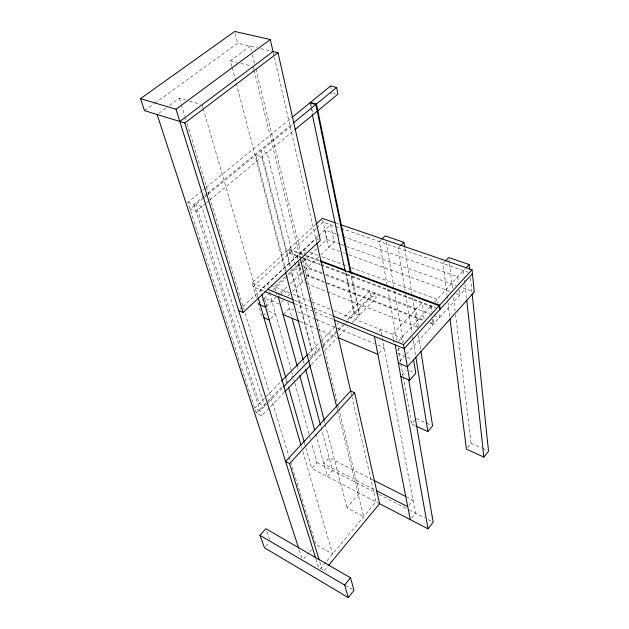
<?xml version="1.0" encoding="UTF-8"?>
<svg xmlns="http://www.w3.org/2000/svg" width="629" height="629" viewBox="0 0 629 629"><rect width="100%" height="100%" fill="white"/><g stroke="black" fill="none" stroke-linecap="round" stroke-linejoin="round"><path stroke-width="0.47" stroke-dasharray="3.15 2.36" d="M411.437 518.186L415.454 513.146L380.734 329.604L378.186 332.309M467.583 447.667L471.082 443.272L455.608 314.925M408.921 505.252L413.001 500.189L406.884 497.091M324.226 570.621L327.961 566.108M319.949 569.269L375.985 501.816L352.106 397.386M303.886 558.686L308.949 552.71M309.586 551.963L311.489 549.722M337.663 410.784L363.664 516.653L347.043 507.784L359.403 493.199L339.173 410.281M415.022 425.652L411.594 424.088L415.738 419.229M265.792 546.334L269.015 542.678M402.025 375.065L406.326 370.253M379.586 503.687L311.78 468.463L317.04 462.614L311.481 442.737M399.643 361.612L405.634 354.992M406.287 354.261L465.491 288.805M397.732 350.298L399.682 348.159M398.338 341.437L431.651 305.23M434.45 302.187L465.374 268.583M379.138 353.011L384.138 347.617L377.825 344.999M444.931 261.554L443.044 263.551L446.96 294.639M202.286 190.54L187.859 202.294L256.302 413.025L261.578 415.659L284.08 392.512M311.355 364.45L322.268 353.231M324.996 350.424L338.63 336.397M339.314 335.697L347.499 327.277M352.271 322.37L376.134 297.816L375.23 292.996L348.49 320.365M256.302 413.025L267.286 401.789M267.97 401.09L282.39 386.355M285.818 382.849L287.194 381.441M291.313 377.227L292.682 375.827M309.845 358.286L322.205 345.651M322.889 344.951L337.301 330.209M337.993 329.51L342.797 324.595M347.601 319.681L370.937 295.827L370.017 291.007L343.261 318.227M267.592 403.181L260.052 410.902L254.761 408.268L280.825 381.748M268.276 402.481L282.673 387.739M310.097 359.67L322.441 347.035M323.125 346.335L345.062 323.872M345.753 323.172L347.806 321.065M308.273 353.828L320.617 341.264M321.309 340.564L336.397 325.209M337.081 324.509L338.457 323.117M400.115 246.151L398.204 248.062L405.076 290.551M381.3 239.68L379.389 241.56L387.055 285.023M283.089 314.476L289.434 308.352L293.94 310.223M270.643 318.683L275.51 314.013L268.19 310.923M281.446 302.187L283.53 300.198M287.705 296.212L289.788 294.223M292.571 291.565L308.564 276.296L304.35 258.889L300.811 262.207M265.407 313.572L261.931 316.882L257.363 301.26M266.256 306.425L279.74 293.664M280.424 293.012L287.579 286.242M290.346 283.624L303.807 270.879M304.294 270.423L320.106 255.453M320.814 254.784L334.274 242.039L330.571 224.702L318.423 235.985M278.325 297.022L279.622 295.795M280.267 295.182L284.788 290.889L285.794 294.671M285.22 276.815L274.598 286.777L275.848 291.361M288.058 274.158L300.237 262.741M258.165 303.988L263.174 299.278M263.897 298.61L272.491 290.535M273.206 289.867L301.865 262.961M302.58 262.293L318.345 247.496M319.06 246.82L326.946 239.421L322.315 218.365M317.708 236.646L260.579 289.749L261.656 293.507M240.081 309.24L242.228 307.243M242.936 306.575L315.844 238.8L318.502 239.751M316.072 228.657L253.11 286.682L263.237 290.834M316.646 228.123L323.149 222.139L467.968 272.16M256.302 297.611L252.001 282.908L288.412 249.485L304.035 255.319M301 256.962L289.883 252.787L288.931 249.013L315.215 224.891M205.887 203.238L196.083 211.344L190.068 209.111L203.725 197.899M206.642 202.617L208.907 200.745M209.661 200.124L294.128 130.321M187.859 202.294L193.889 204.504L203.765 196.413M204.519 195.784L206.799 193.921M207.554 193.3L292.579 123.583M204.48 197.278L207.515 194.786M208.278 194.164L292.469 125.037M330.39 93.902L331.908 92.652M203.041 189.919L205.321 188.063M206.084 187.442L291.141 118.15M158.65 113.385L166.308 107.771M169.374 105.523L179.328 98.226L185.689 100.058M231.889 66.477L230.403 60.785L250.334 46.169L251.498 50.933M144.497 110.641L153.971 103.777M154.765 103.211L237.699 43.189L256.954 47.733M260.61 48.598L273.025 51.523M230.403 60.785L237.023 62.444M240.813 63.387L251.223 65.99M332.757 92.872L335.312 93.517M189.329 101.112L200.234 104.257M336.185 223.122L338.952 224.073M335.815 234.012L324.729 230.128L328.535 247.472L339.566 251.458M336.743 234.342L342.286 236.284M343.214 236.606L457.826 276.784L458.486 282.523M326.946 239.421L339.817 244.013M340.745 244.343L345.368 245.986M346.288 246.316L456.245 285.511M462.716 287.815L474.29 291.942M343.237 252.787L345.077 253.448M348.749 254.776L450.726 291.644M456.237 293.641L459.909 294.97L459.256 289.222M306.205 250.932L303.437 249.91L304.758 255.39M309.893 252.292L318.188 255.358M321.875 256.726L347.688 266.264M351.375 267.624L437.1 299.31L437.619 303.139M288.931 249.013L302.714 254.155M306.386 255.523L319.249 260.32M304.955 255.657L319.658 261.145M301.794 257.261L320.247 264.18M321.042 264.479L435.575 307.447M302.203 258.079L289.371 253.259L288.412 249.485M303.115 258.425L319.941 264.746M320.861 265.092L435.079 307.99M322.284 272.844L307.628 267.27L304.979 256.302M325.948 274.244L433.137 315.043M434.057 315.388L439.553 317.48L438.908 312.699M300.017 265.367L298.185 264.667L302.51 282.075L305.254 283.152M303.689 266.767L322.056 273.772M325.728 275.172L415.69 309.476L418.497 327.583M370.937 295.827L376.134 297.816M306.181 274.7L323.487 281.383M327.135 282.791L423.687 320.082M430.063 322.543L433.703 323.951L433.027 319.17M302.777 274.055L301.126 273.418L297.957 260.626M306.087 275.337L423.514 320.743M429.701 323.133L433.216 324.493L432.406 318.754M306.166 283.506L326.254 291.392M327.166 291.754L417.585 327.222M289.316 292.721L267.05 283.734L268.103 287.516M292.933 294.175L311.041 301.48M311.945 301.849L332.765 310.246M333.669 310.616L401.514 337.993L402.34 342.813M252.001 282.908L265.619 288.452M294.663 300.285L312.817 307.675M313.722 308.045L331.876 315.443M294.631 303.705L313.745 311.536M314.563 311.866L333.661 319.689M279.362 304.177L264.518 298.028L267.93 310.003M297.548 311.717L315.593 319.194M316.489 319.571L336.334 327.795M337.238 328.173L374.216 343.497M397.544 353.168L403.739 355.739M407.309 357.217L411.783 359.073M300.245 321.694L316.497 328.535M317.401 328.912L337.262 337.27M409.589 370.685L414.016 372.557M307.73 354.379L312.998 356.698L290.842 270.156M416.327 418.537L430.881 425.11M471.082 443.272L481.547 447.997M482.419 448.391L486.775 450.364M372.824 479.864L329.156 457.77L323.825 463.746L375.403 490.148M317.04 462.614L377.935 493.883M378.807 494.323L408.473 509.561M409.345 510.009L424.732 517.911M428.113 519.64L431.486 521.378M345.549 585.371L352.311 589.342M266.814 531.387L269.99 540.319M299.27 549.919L302.321 559.244M193.889 204.504L261.578 415.659M315.844 558.733L318.769 568.121M179.328 98.226L181.05 103.864M181.341 104.799L184.792 116.074M185.075 117.018L185.94 119.832M187.088 123.591L244.028 309.617M245.176 313.376L288.884 456.182M289.175 457.126L290.323 460.876M290.614 461.82L309.586 523.831M309.877 524.767L315.915 544.494L332.615 554.023L302.234 449.483M319.815 561.839L322.693 571.195M202.051 104.784L202.876 107.606M203.143 108.55L257.89 296.912M301.409 446.661L301.959 448.54M286.179 379.106L287.524 383.808M304.507 443.068L305.584 446.834M305.851 447.769L311.78 468.463M269.597 292.862L291.384 370.803M291.644 371.755L292.438 374.593M293.759 379.326L294.553 382.165M294.82 383.108L309.633 436.109M309.893 437.061L310.427 438.948M276.1 292.273L276.854 295.017M297.147 365.992L298.177 369.773M315.711 434.018L327.308 476.53L332.56 470.578L320.743 426.132M287.807 302.242L291.581 316.426M303.398 360.873L304.145 363.711M232.132 67.429L236.095 82.611M236.347 83.563L285.377 271.469M324.509 421.422L325.004 423.317M325.248 424.268L347.043 507.784M285.991 270.863L255.861 155.096L261.868 156.975L289.867 266.35M235.191 33.258L237.699 43.189M295.237 264.895L267.058 152.69L261.051 150.826L311.945 350.086L317.213 352.382L295.481 265.847M297.336 255.586L298.012 258.322M298.917 261.978L301.629 272.939M296.825 256.058L297.729 259.714M253.117 66.462L253.817 69.324M254.053 70.283L300.19 258.173M336.727 406.963L337.427 409.825M252.426 54.747L254.517 63.325M255.917 69.048L301.495 255.869M302.423 259.675L337.545 403.606M337.773 404.557L338.937 409.322M273.245 52.482L274.118 56.311M274.338 57.255L316.615 242.181M350.856 391.922L351.949 396.702M309.853 102.904L310.663 106.741M310.868 107.701L312.07 113.464M345.533 272.821L354.001 313.14L359.214 315.223L350.903 274.81M310.86 104.335L311.662 108.172M311.866 109.132L312.668 112.968M346.249 273.285L354.489 312.637L359.702 314.72L351.407 274.307M330.626 85.976L331.357 89.79M393.392 339.125L392.535 334.369L421.729 302.981L424.284 320.137M393.557 340.077L394.076 342.931M387.739 288.884L396.765 340.069M398.133 347.79L400.689 362.28M400.854 363.248L403.071 375.804M403.244 376.763L411.594 424.088M386.112 241.725L393.872 287.131M394.532 290.999L403.283 342.207M405.705 294.411L411.948 333.032M412.569 336.9L413.041 339.794M413.198 340.761L415.541 355.243M404.824 248.117L411.916 293.523M412.522 297.391L417.349 328.307M418.403 335.068L420.667 349.559M430.645 306.331L431.455 312.063M431.14 305.788L431.95 311.52M447.085 295.614L447.447 298.531M447.942 302.415L449.774 316.992M448.925 259.51L449.279 262.427M449.397 263.394L452.566 289.647M453.501 297.423L455.137 311.041M463.502 270.619L464.131 276.359M464.548 280.188L464.862 283.058M464.965 284.017L466.6 298.932M470.539 278.191L471.962 291.872M201.823 206.595L195.808 204.401L259.345 403.598L264.636 406.208L201.823 206.595"/><path stroke-width="0.94" d="M379.169 503.467L428.034 528.847L433.177 522.243L408.638 379.468M450.018 318.934L466.411 449.13L483.882 457.11L488.521 451.15L472.167 293.829M348.254 597.55L354.001 590.332L350.51 577.784L265.863 528.706L259.958 535.326L264.502 547.796L348.254 597.55L344.668 585.049L259.958 535.326M344.668 585.049L350.51 577.784M328.582 565.361L379.586 503.687L354.599 392.763L350.644 390.971L285.605 461.521L289.599 463.612L319.241 559.967M415.879 426.045L427.869 431.525L432.587 425.88L420.974 351.493M400.799 376.441L409.66 380.238L415.793 373.304L413.575 359.812M472.434 273.701L404.258 348.615L334.494 320.035M409.66 380.238L403.574 344.645L439.128 305.733L320.578 261.491M440.158 309.169L439.624 305.191L472.025 269.715L340.8 224.71M289.599 463.612L354.599 392.763M465.995 267.907L469.116 264.51L448.697 257.56L445.552 260.886M284.756 391.812L310.671 365.158M283.357 387.039L309.413 360.37M281.517 381.048L307.581 354.52M400.744 245.514L403.92 242.322L385.121 235.922L381.937 239.059M238.65 310.569L243.101 312.487L320.271 240.38L277.987 52.694L273.025 51.523L179.831 121.46M315.923 224.238L322.315 218.365L335.257 222.808M294.883 129.692L337.867 94.169L336.609 87.478L330.626 85.976L291.895 117.537M293.342 122.962L336.609 87.478M273.025 51.523L270.289 39.548L234.735 31.45L140.479 98.659L144.497 110.641L184.8 122.985L277.987 52.694M140.479 98.659L176.026 109.242L270.289 39.548M310.459 102.409L316.458 104.005L351.21 273.348M309.853 102.904L315.86 104.493L350.502 272.884M320.169 260.658L344.983 269.912M348.655 271.28L439.624 305.191M267.435 289.191L293.751 299.915M332.78 315.813L403.574 344.645M264.872 291.51L293.837 303.375M259.801 304.68L265.548 307.094M283.089 314.476L299.341 321.317M338.166 337.647L377.887 354.363M398.393 362.988L407.356 366.762L474.29 291.942L472.025 269.715M263.559 317.582L269.251 320.019M373.697 480.304L406.012 496.651M376.276 490.596L407.749 506.699M157.116 114.502L298.665 548.056M176.026 109.242L315.569 557.837M184.8 122.985L243.101 312.487M258.165 297.855L300.866 444.774M261.884 294.309L285.912 378.163M288.601 387.574L304.232 442.132M278.325 297.022L297.147 365.992M299.726 375.442L314.681 430.236M292.084 318.321L303.147 359.93M305.655 369.388L320.491 425.188M285.629 272.42L324.257 420.471M300.426 259.132L336.727 406.963M316.835 243.14L350.793 391.639M312.275 114.423L345.337 271.862M374.357 336.366L410.289 519.633M395.161 344.889L428.034 528.847M415.848 357.178L427.869 431.525M403.92 242.322L404.675 247.15M439.128 305.733L439.655 309.712M466.702 299.907L483.882 457.11M469.116 264.51L469.627 269.401"/></g></svg>
